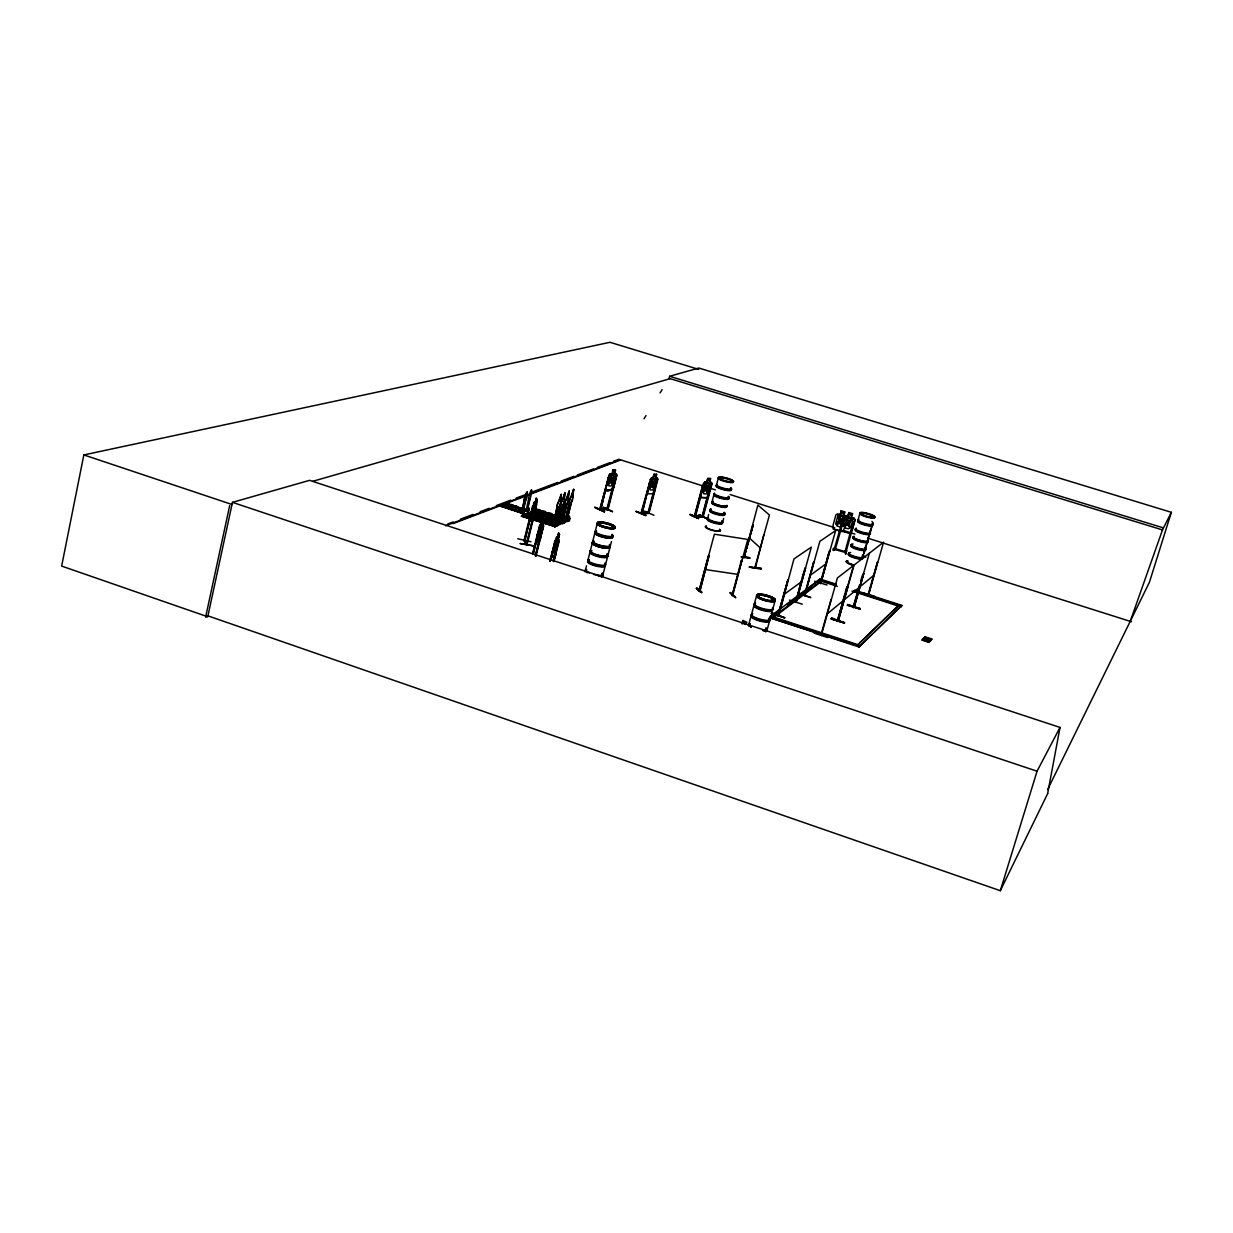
<?xml version="1.0" encoding="UTF-8"?>
<svg xmlns="http://www.w3.org/2000/svg" width="1233" height="1233" viewBox="0 0 1233 1233"><rect width="100%" height="100%" fill="white"/><g stroke="black" fill="none" stroke-linecap="round" stroke-linejoin="round"><path stroke-width="1.5" d="M567.272 516.411C567.303 516.997 570.632 517.506 568.583 517.12M868.772 594.722C869.465 591.809 867.415 595.339 868.525 594.876L883.583 542.181L854.022 565.099L838.286 620.816L848.073 586.214M854.392 607.098L853.421 606.621M524.087 510.755L522.946 509.784L524.349 510.416M700.868 493.632L700.745 497.531L707.372 497.824L709.329 494.079L707.372 497.824M527.185 508.428L528.078 508.273M554.742 522.561C554.773 520.357 555.235 524.102 557.224 521.744L556.314 525.428M606.189 485.941C603.615 500.536 620.291 478.851 612.169 489.778M558.765 519.941L558.379 520.927L559.535 520.388M558.657 520.126L558.503 520.973L558.595 520.033M563.08 518.446C562.525 518.461 562.71 519.571 564.853 518.261L564.236 522.006L564.498 518.631M567.442 516.211L567.211 517.166L567.735 516.488M647.448 493.786L647.649 490.025M558.765 542.042L558.241 539.098L559.458 534.413L558.534 533.242M553.941 561.524L558.965 542.058L558.302 538.991L559.458 534.413M838.255 619.952L837.777 620.646L838.964 619.274M536.001 556.222L543.46 526.183L542.921 523.347L544.262 518.769C542.69 515.24 541.503 522.854 542.119 522.098L543.399 517.459M540.455 538.22L543.614 526.198L542.982 523.239M530.252 519.247L532.255 522.391L536.586 504.806M730.152 593.196L735.592 597.882L735.454 597.111M735.485 597.126L730.26 592.58M523.655 510.262L524.457 509.907L523.855 512.358M527.4 508.535L528.063 508.659M527.662 510.693L528.926 508.135L528.479 509.059L527.909 508.212M555.081 521.544L555.02 522.515L554.696 521.79M555.759 521.975L555.698 521.852M559.011 520.203L558.934 520.218M559.212 520.311C560.784 520.511 559.674 521.96 560.63 520.064L559.027 524.04L560.044 519.74L559.335 521.991M821.625 635.319L820.746 635.365L831.057 599.423M527.277 492.26L526.429 495.959A2.959 0.894 -72 0 1 525.551 500.274L522.7 511.109L521.651 511.525L524.087 500.845A2.959 0.894 -72 0 1 525.381 496.36L526.121 493.339L525.551 496.406A2.959 0.894 -72 0 0 524.256 500.891L521.821 511.587L523.116 511.248L525.72 500.336A2.959 0.894 -72 0 0 526.599 496.02L527.262 492.013M556.515 522.283L556.468 523.039M528.695 508.659L528.418 508.582M560.722 521.097L560.923 520.172L560.013 523.84M562.664 519.124L563.08 518.322M569.091 517.783L569.338 516.35L568.721 520.079M534.012 514.269L532.733 517.12L532.425 511.818L534.428 503.727L534.059 508.875L535.492 505.53L533.596 513.637L532.841 512.45L534.845 504.343C537.388 507.457 530.822 524.179 533.565 510.801L531.978 514.315L536.278 498.348L535.06 502.864L534.505 502.031M556.653 522.638L556.73 523.039M564.375 518.646L564.498 519.756M569.631 516.442C567.226 518.523 570 514.947 567.75 520.264L569.338 516.35M509.383 504.02C505.006 505.807 512.604 503.665 507.179 503.311L505.314 504.574L527.092 511.649C529.496 509.691 524.472 507.595 525.027 510.539L527.585 509.476L530.02 498.564A2.944 0.879 -72 0 0 530.884 494.263L531.716 490.333M556.129 522.576L555.605 525.736L556.931 521.651L555.312 525.643M796.164 602.29L805.534 568.028L802.267 577.244M568.891 517.089L568.043 520.357M533.535 545.818L519.987 543.506L533.519 545.926M556.915 522.407L560.476 506.532A4.454 1.279 -72 0 1 562.448 499.781L564.853 492.815L564.19 499.257A4.454 1.279 -72 0 1 562.849 505.746L558.888 522.114L556.684 522.73L560.676 524.395L532.826 515.209M530.406 519.263C532.795 507.534 527.971 520.835 532.101 522.36M537.079 539.068C536.817 523.085 539.962 551.937 537.141 538.944M778.732 615.544L787.872 580.08L777.823 615.591L778.732 615.498L793.975 558.903L811.329 547.128L796.102 602.243M1047.634 793.667L1060.026 727.424L309.56 480.346L232.467 502.355L207.745 616.777L61.65 566.086L83.844 454.931L610.011 342.296L698.726 369.391M761.393 568.49L749.31 567.103L761.331 569.214M554.603 522.006L555.436 521.775M564.406 519.016L565.331 519.401L564.591 518.908M560.506 500.737L561.169 494.263L558.734 501.261A4.47 1.279 -72 0 0 556.761 508.058L553.016 524.21L555.174 523.701L559.15 507.256A4.47 1.279 -72 0 0 560.506 500.737L561.477 494.402L558.996 501.353A4.47 1.279 -72 0 0 557.023 508.135L553.263 524.287M564.19 499.257L565.038 492.815L562.695 499.858A4.454 1.279 -72 0 0 560.722 506.609L557.023 522.684M847.364 605.218L860.172 609.194L847.672 604.478L847.379 605.264L860.233 608.64M847.58 604.602L860.31 608.563M844.251 623.066L831.15 618.966L844.59 622.757L831.736 617.949M562.464 520.156L566.81 503.927A4.423 1.264 -72.1 0 0 568.151 497.469L569.245 491.15M559.612 521.482L563.096 520.341L567.057 504.02A4.423 1.264 -72.1 0 0 568.398 497.562L569.076 491.15L566.671 498.07A4.423 1.264 -72.1 0 0 564.714 504.79L560.984 520.788M572.451 498.98A4.408 1.248 -72.1 0 1 571.28 502.093L567.35 518.507L571.526 502.185A4.408 1.248 -72.1 0 0 572.867 495.758L573.715 489.378M572.867 495.758L573.545 489.378L571.156 496.267A4.408 1.248 -72.1 0 0 569.199 502.956L565.485 518.862M862.345 592.611L874.767 596.418M229.692 505.53L205.603 617.178L208.547 616.053M526.306 509.799L528.556 499.118A2.944 0.879 -72 0 1 529.851 494.664L530.591 491.643L529.851 494.664M569.322 491.227L566.918 498.147A4.423 1.264 -72.1 0 0 564.961 504.883L561.231 520.881L533.981 512.065M565.747 518.939L569.461 503.033A4.408 1.248 -72.1 0 1 571.403 496.344L573.792 489.47M500.937 506.254L502.617 505.052C508.073 505.407 500.398 507.564 504.821 505.761M506.301 506.239L504.621 507.148L506.301 506.239C511.741 506.609 504.112 508.767 508.505 506.963M510.847 504.497L509.198 505.391L510.847 504.497C516.257 504.852 508.705 507.01 513.036 505.222M510.447 507.734C515.163 508.813 505.838 507.78 510.462 507.611C515.918 507.95 508.304 510.138 512.681 508.32M514.993 505.977L516.257 506.763L514.993 505.977L513.36 506.748L514.993 505.854C520.403 506.193 512.866 508.366 517.197 506.563M520.542 512.327L521.02 510.832L523.239 511.541L522.761 513.051L524.688 510.971L522.962 512.712M522.114 511.71L522.468 510.246M522.021 515.779L524.087 514.346L530.976 516.442M523.378 512.543L523.778 510.03M524.256 509.846L523.177 512.481M531.022 541.734L517.737 538.759M555.127 526.553L521.312 516.303L524.087 514.346M524.981 516.827L527.323 515.872M530.437 516.457L525.181 514.762L527.924 512.805L531.253 513.899L528.926 514.839L525.597 513.745M526.583 509.923L526.938 508.489M527.847 510.755L528.618 508.397M528.125 510.508L528.926 508.135M527.924 512.805L527.477 513.807M528.926 514.839L531.146 514.331M562.649 523.301L529.589 512.99L532.302 511.048M532.764 505.576L533.457 506.008L532.764 505.576L523.963 540.732L526.414 544.678L536.016 506.131L537.11 499.596L536.278 498.348M532.995 505.915L524.333 541.117L534.536 501.877L536.54 504.929M534.012 503.002L524.888 541.195L524.318 539.407L525.135 539.884M530.56 518.646L521.729 515.302M526.892 544.447C524.41 543.537 529.096 543.183 526.445 543.337L524.549 540.208M533.365 515.055C541.164 514.146 530.899 518.908 536.802 515.702M526.414 544.632L534.983 508.967L535.677 509.414L534.983 508.967M536.848 509.614C544.539 508.72 534.428 513.39 540.254 510.262M537.835 512.851L535.43 514.207L537.835 512.851C545.88 513.282 534.829 516.704 541.148 513.93M539.761 516.658L537.357 518.045L539.761 516.658L543.106 517.752L540.701 519.139L542.998 518.184M542.443 510.971L540.069 512.327L542.443 510.971C550.442 511.387 539.515 514.793 545.741 512.034M532.548 553.817L539.746 524.857L540.455 525.304L539.746 524.857M532.779 554.203L539.977 525.227M533.026 553.91L541.719 521.081M533.257 554.28L541.688 521.251M544.092 514.885L541.703 516.257L544.092 514.885L547.298 516.396M535.292 555.759L542.073 528.464L542.797 528.926L542.073 528.464M535.523 556.145L542.304 528.834M545.032 517.336L547.406 515.964M535.769 555.836L543.075 523.378M548.67 512.99L546.311 514.346L548.67 512.99C556.653 513.39 545.787 516.843 551.983 514.069M551.336 525.412L552.06 523.146L551.629 524.904L555.004 525.998L556.915 525.166M553.555 524.071L554.172 522.253L553.617 524.441M557.039 525.952L557.532 523.347L532.733 515.456M533.858 517.583L558.21 525.489L558.981 522.715L558.719 524.395L560.614 523.578L561.231 521.759L560.183 524.349M549.856 560.876L555.42 540.671L551.043 559.505M550.088 561.262L554.927 540.578M560.275 520.434L559.027 524.04M550.334 560.969L556.083 537.835L556.962 536.74L557.393 537.603M556.33 549.887L554.958 552.846L554.573 547.175L558.703 533.072L557.393 537.804L556.777 536.894M561.57 521.035L561.94 518.939M553.201 561.046L557.393 544.354L558.133 544.832L557.393 544.354M559.874 519.817L563.389 520.819L562.957 522.561L564.837 521.744L565.438 519.941L564.899 522.592M553.447 561.431L558.395 539.129M563.265 522.206L564.56 517.814L567.889 518.893L567.457 520.619L569.307 519.817L569.908 518.014L569.369 520.634M553.694 561.138L557.886 544.447M563.558 522.299L564.56 517.814L567.889 518.893M566.594 516.935L565.993 518.739L569.307 519.817M534.259 511.094L566.949 521.713L567.719 518.97M600.733 509.876L608.547 477.603L599.639 509.661M607.191 482.951L600.671 509.861M585.444 569.97L586.523 565.793M588.002 559.921L590.052 551.845M590.253 551.059L592.333 542.967M592.749 541.272L594.876 532.872A9.093 2.112 14.3 0 0 604.216 537.449A9.109 2.127 14.3 0 0 612.385 536.802A9.093 2.112 14.3 0 1 604.216 537.449A9.109 2.127 14.3 0 1 594.876 532.872M595.323 531.176L597.265 523.547M600.795 509.83C602.197 507.826 598.406 508.72 601.026 508.72M603.214 507.487L612.493 511.618L603.661 507.457M604.386 511.865L604.555 511.202C574.902 498.625 623.713 520.773 595.077 507.549M607.977 508.32L606.775 509.506L612.755 486.403M615.745 477.525L607.253 509.661M607.684 509.476L613.926 484.631M607.931 509.676L616.762 475.244L616.3 473.904L614.358 474.011L615.483 469.927L613.572 482.735L611.445 485.91L608.963 485.941L608.439 482.797L610.32 475.414L611.984 474.073L612.832 469.943L615.483 469.927L612.878 470.066M614.173 485.879L616.87 475.291L616.192 473.857M603.014 574.47L605.156 566.117M605.588 564.437L607.669 556.36M607.869 555.59L609.934 547.498M610.35 545.803L611.445 541.611M669.627 376.281L669.103 378.315L1162.488 529.913L1171.35 512.312L698.787 368.02L669.627 376.281L1163.151 527.816M641.992 513.56L649.883 481.764L640.913 513.421L648.959 513.313M650.207 481.903L641.237 513.56L642.085 512.234M649.883 481.764L642.131 513.56M653.952 515.271L644.381 511.109M654.091 474.212L649.729 486.881L650.207 489.979L652.596 489.933L654.677 486.804L656.65 474.181L654.091 474.212L653.136 478.25L651.332 478.142L650.238 479.591L647.248 493.863L653.32 493.662M645.291 515.564L645.907 514.885L636.028 511.387L645.645 515.471M641.453 513.575L648.974 513.36L657.836 479.437L657.389 478.111L655.632 478.08L656.526 474.32M656.326 483.521L648.435 513.375C646.4 512.466 650.423 510.986 648.558 513.128M647.926 513.144L653.706 490.95M656.804 481.671L648.388 513.36M690.357 514.593L698.649 517.968C691.713 517.351 683.514 509.984 698.433 518.507M526.137 509.753L527.169 509.337L530.02 498.564M695.381 516.719L703.596 485.771L702.533 485.602L694.271 516.535L703.18 516.997M706.756 482.242L704.737 482.103L703.473 483.413L694.549 516.673L695.674 515.594M704.829 482.134L700.776 493.647L700.652 497.485L707.341 497.685M694.965 516.519L703.303 485.632M706.725 482.334L707.68 478.373L710.593 478.574L709.576 482.38M698.972 514.901L707.572 518.923L699.45 514.855M710.501 478.527L709.453 482.504L710.532 483.845L708.651 490.95L706.432 493.924L703.796 493.801L703.18 490.688L705.076 483.567L706.817 482.365L707.834 478.558L710.47 478.697M703.18 515.718L701.931 516.797L710.177 485.972L711.241 486.156L710.177 485.972M702.301 516.951L710.47 486.11M703.01 515.671L702.656 516.812L710.963 486.018M703.072 517.012L712.042 483.875L711.318 482.442L711.934 483.922M707.696 518.137L708.667 514.546M712.011 501.877L713.876 494.911M716.558 484.769L718.407 477.772M554.526 523.563L558.903 507.179A4.47 1.279 -72 0 0 560.09 504.004M558.241 521.975L562.587 505.669A4.454 1.279 -72 0 0 563.99 501.446M696.275 588.403L701.885 592.272C693.609 583.563 695.844 589.99 701.685 592.826M709.237 555.759L708.482 555.528L699.049 590.638L699.928 590.931L709.052 555.605L699.928 590.9M722.692 522.006L723.663 518.43M732.741 594.167L732.094 595.554L732.834 594.198M741.341 560.522L742.081 560.753L741.341 560.522L732.14 595.57L747.845 539.453L714.385 534.197L699.234 590.807M732.633 595.631L741.896 560.599M752.639 527.03L743.946 557.609L757.894 505.098L769.438 515.024L754.827 567.858M743.977 557.64L753.147 525.196M743.9 557.609L752.947 525.027M741.295 556.915L749.988 557.763L743.237 556.684M763.766 534.952L755.336 567.966M742.081 623.667L743.067 620.446L742.174 623.898M761.393 568.413L749.31 567.103M748.693 624.777L751.02 616.315M751.483 614.543L753.887 605.742A9.587 2.358 15.3 0 0 764.368 610.859A9.587 2.358 15.3 0 0 772.089 609.78M754.365 603.954L756.677 595.462M767.188 629.508L769.515 621.047M770.378 617.209L770.687 616.099L859.848 645.321L859.524 646.431L769.7 617.718L858.954 646.986L901.862 605.418L854.577 590.175M771.658 612.786L771.288 613.633L784.666 617.825L771.658 612.801L784.65 617.764M772.891 608.717L775.249 600.224M787.872 580.08L777.776 615.56L778.979 614.204M789.474 600.055L802.282 604.201M801.25 580.913L795.871 602.444M805.087 567.874L795.609 602.074M804.687 594.229L805.503 594.167L804.317 595.477L813.688 561.77M813.965 561.57L804.748 595.616L819.853 541.333L835.62 530.622L820.7 583.563L829.794 550.797M805.087 595.416L805.288 594.383M814.612 581.252L827.035 584.997M798.398 592.842L810.836 597.589L798.059 593.612M836.39 584.319L820.022 579.032L819.745 580.049L836.113 585.336M820.669 583.517L828.853 552.507M829.624 550.473L820.145 583.379M840.135 514.623L841.199 510.816M841.291 510.986L840.228 514.778L837.962 515.456L836.005 522.499L837.084 526.059L840.659 527.077L843.418 524.626L845.607 517.213L847.872 516.504L848.936 512.712M833.801 549.841L833.046 550.303C832.213 546.019 837.685 549.332 834.756 548.3M845.915 552.6L834.325 549.394L834.602 548.146L833.693 550.488L834.926 547.467M835.82 548.593L835.25 549.656L843.958 519.062L842.91 518.754L843.958 519.062M844.482 528.202L847.302 518.137M847.78 516.35L848.843 512.543M843.634 524.241L844.713 527.801L848.289 528.834L851.063 526.368L853.036 519.34L851.464 517.536L852.697 513.637L848.843 512.574M853.267 521.806L854.361 522.037L853.267 521.806L844.821 552.399L845.191 551.166L846.223 551.49L845.098 551.151M846.408 551.444L846.038 554.033L845.561 553.201M845.53 553.771L854.962 519.864L854.13 518.122L851.479 517.506M855.101 519.848L852.25 529.99L849.891 533.35L840.875 530.776L840.752 526.661M857.983 520.172L859.925 513.252M831.15 618.966L831.751 617.918M837.793 619.752L837.561 621.447L853.575 565.438L837.377 577.984L821.286 635.534L821.579 634.224M846.901 586.661L837.438 621.016M844.543 595.709L837.346 621.031M845.591 591.994L847.163 586.446M837.901 621.232L843.696 600.656M863.763 553.648L870.328 530.406M863.901 553.771L872.825 522.931M856.056 529.096A7.845 1.587 15.7 0 0 862.114 533.118A7.845 1.587 15.7 0 0 869.959 533.088L872.902 522.931L871.931 521.359M853.883 607.391L853.113 607.468L859.648 584.689M860.665 581.097L862.191 575.703M853.328 607.206L859.54 586.137M863.146 574.054L863.778 573.515L854.099 607.268M853.791 607.622L869.342 553.216M854.207 607.268L863.778 573.515M554.68 522.145L554.865 522.453M868.494 594.876L877.495 561.955L868.186 594.522M856.904 645.568L898.965 605.11L859.694 642.932M858.954 646.986L901.862 605.418M526.291 493.385L527.431 492.059M530.76 491.705L530.991 490.611M922.022 640.281L922.438 639.357L925.243 640.605C915.21 638.108 935.138 644.689 926.661 641.083L926.862 640.374C935.046 642.717 923.286 637.492 922.854 639.372L925.243 640.605M922.854 639.372L923.255 638.463M923.64 638.54L924.041 637.615L927.062 638.155L923.64 638.54L930.684 640.574M926.846 638.864L924.473 637.646L924.858 636.737L931.716 638.956L931.316 639.881L931.716 638.956M924.473 637.646L924.858 636.737M925.875 640.96L926.245 640.004M927.478 639.218L927.832 638.278M928.249 639.341L931.531 639.172M928.911 642.532L929.297 641.622L926.862 640.374M926.661 641.083L929.944 640.913M929.728 641.622L930.144 640.698M930.499 640.79L930.9 639.865L928.464 638.632M207.945 615.853L1000.317 890.704L1037.061 771.211L1060.026 727.424M1171.35 512.312L1149.464 582.176L1047.603 789.598M539.083 542.258L540.593 538.174M853.113 607.468L853.76 606.898M854.546 606.05L854.669 605.788M555.713 554.234L554.311 558.41L555.898 554.326M827.713 637.538L814.242 633.192M1130.229 621.355L1162.488 529.913M838.132 619.382L839.041 619.32L838.224 619.382M749.818 558.318L741.326 556.838M522.792 510.046L522.052 511.464L524.272 512.188M530.868 491.335L531.469 490.21M526.399 493.015L527.37 491.875M820.685 635.334L821.918 633.916M845.622 553.247L846.578 550.812M845.391 553.848L846.655 550.889M844.805 551.521L835.774 548.824M873.473 517.536L871.623 516.981L872.81 517.598M873.889 517.69L871.885 517.089M872.794 517.506L873.473 517.028M871.716 516.935L873.257 517.182M541.056 533.92L539.73 536.817L539.391 531.315L542.273 522.129M795.67 601.057L795.994 600.81M861.79 513.914L860.588 513.575L861.559 513.914M861.374 513.807L860.557 513.529M653.351 493.786L655.124 489.871M1000.317 890.704L1047.665 793.605M545.972 516.981L564.452 522.761L535.06 513.406L545.14 516.904M564.498 522.746L562.402 523.655M536.956 509.183L534.675 510.108L567.627 520.942L534.567 511.001L567.195 521.143L569.369 520.172L538.621 510.2M545.125 513.282L568.999 520.773L538.097 510.632L569.399 520.619L538.174 510.832M521.574 515.964L555.189 526.337L532.533 518.954M523.948 515.255L556.977 525.535L523.948 514.778M563.389 520.819L562.695 523.547L563.127 522.9L533.981 513.421M554.48 527.107L555.436 524.241L534.644 517.629M558.426 525.15L525.227 514.762L525.936 514.007L531.438 515.795M526.984 510.061L507.087 503.588L505.53 504.205L527.385 511.525L505.592 503.912M528.279 511.14L507.087 503.588M528.587 511.017L529.142 509.198L527.431 510.924M531.469 512.234L532.163 511.479L530.375 512.681M522.576 513.437L501.014 505.653M523.023 513.098L500.875 506.116M523.809 512.928L502.001 505.823L524.148 512.805M524.318 512.743L502.201 505.453M507.04 503.758L528.464 510.924M502.54 505.345L500.737 506.331L522.607 513.437M772.767 600.856L771.766 600.486M771.288 599.978L773.276 601.057M772.105 600.656L771.704 599.762L772.675 599.855M758.218 595.909L759.174 596.14L758.048 595.508M784.666 617.733L771.457 613.433M533.874 503.064L534.675 501.908M643.996 418.804L646 415.567M660.071 392.895L662.075 389.659M847.441 518.153L846.47 516.411L837.515 513.868L835.912 514.87L833.107 524.965L833.246 529.034L842.262 531.608L844.62 528.248L847.518 517.768L852.558 519.155L848.905 522.792L849.984 527.986L847.903 523.362C844.867 528.633 840.444 526.183 847.318 522.299C843.68 515.748 848.35 515.826 848.319 521.667L851.186 518.908L849.136 525.813L845.561 524.796M569.292 520.434L538.189 510.37M564.375 522.561L533.689 512.635M567.118 521.389L534.475 510.786M556.9 525.797L523.871 515.04M650.33 479.637L651.44 478.173L657.328 478.25M731.955 482.026L730.429 481.826M732.387 482.226L731.184 481.302M731.616 482.118L732.387 482.026L730.845 481.456M608.871 475.383L610.011 473.919M720.365 478.204L719.147 478.096L720.01 478.25M929.297 641.622L922.438 639.357M930.9 639.865L923.841 637.831M613.279 527.662L611.244 527.554M599.67 523.177L599.038 523.069M599.223 523.254L598.837 522.915M598.529 523.331L599.639 523.825M821.532 635.242L821.039 634.039L821.81 634.286M827.312 613.834L843.773 600.194M844.235 599.808L874.289 574.902M547.776 513.622L550.627 514.361L547.991 513.483M821.286 582.099L820.962 582.346M772.952 618.057L821.548 581.252M773.261 616.947L821.825 580.234M771.904 616.053L779.533 610.32M787.147 604.586L803.931 591.963M806.968 589.667L819.452 579.464L835.835 584.75M820.022 579.032L770.009 616.623L859.262 645.861M509.83 508.027L511.741 508.52L510.924 508.535M784.219 594.321L801.804 581.467M810.451 575.164L826.464 563.466M531.3 490.164L531.623 491.258M843.68 516.673L845.191 515.718L854.022 518.261L854.947 519.879M556.977 525.535L554.804 526.938M525.551 514.593L558.457 524.919L560.676 523.933M557.871 520.665L557.27 522.484L560.614 523.578M525.489 514.176L527.847 513.652M862.422 555.389L863.254 555.436M453.004 523.64L620.307 460.094M447.764 523.963L453.158 521.929M460.371 519.201L472.979 514.438M480.176 511.71L489.193 508.32M496.39 505.592L510.801 500.136M516.211 498.101L527.015 494.017M532.425 491.967L557.64 482.442M561.246 481.086L573.854 476.323M577.445 474.952L593.659 468.833M597.265 467.461L609.873 462.699M613.479 461.342L618.874 459.293L702.61 485.833M445.545 525.797L620.029 459.662M771.149 600.101L773.569 600.579M771.904 599.762L772.937 600.394M757.694 595.631L758.572 595.786M758.85 595.539L758.788 595.4M861.004 513.144L860.68 513.452M312.797 481.286L670.213 378.654M611.583 527.77L613.71 528.109L612.709 527.554M598.729 523.331L598.961 523.439M732.078 481.995L731.246 482.118M719.517 478.003L720.442 478.389M514.5 506.177L516.134 506.593L514.423 506.039M608.023 509.661L599.7 509.691M607.083 508.35L608.316 508.489L607.191 508.32M746.921 622.295L742.96 620.446M702.147 515.995L694.549 515.394L695.443 515.44M834.248 549.255L843.572 516.565L845.175 515.564L847.888 516.473M613.032 528.032L611.969 527.385M641.746 512.419L641.607 512.435M648.157 512.049L648.758 511.988M648.388 512.512L642.316 512.712M612.493 511.618L603.307 507.318M612.231 489.686L606.019 489.748L606.097 485.956M699.62 589.544L700.267 589.621M608.871 477.741L607.807 477.603M610.011 474.042L611.922 473.95M610.119 474.089L616.223 474.042M731.092 481.533L730.09 481.579L731.061 481.98M694.78 516.704L703.072 516.966M600.456 508.736L599.901 509.861L608.902 475.383M702.425 516.134L695.443 515.764M703.596 485.771L702.533 485.602M709.36 482.457L711.41 482.473M704.844 482.273L711.333 482.612M773.538 600.887L772.089 600.486M704.983 569.492L738.382 574.47M612.092 527.462L613.263 527.801M612.508 528.109L613.649 527.94M872.64 516.75L871.592 517.043M860.85 513.498L861.466 513.745M931.516 639.665L924.658 637.446M929.929 641.407L923.055 639.172M556.962 536.74L558.934 539.946M543.583 524.148L541.564 521.05M544.107 518.739L543.244 517.428M537.11 499.596L536.401 504.914M536.324 506.732L527.03 544.786L527.015 543.044M731.57 481.702L730.892 481.933M755.382 566.872L755.721 566.779M841.014 530.652L849.845 533.165M841.183 510.847L845.037 511.926L843.804 515.81L845.391 517.583M731.077 481.856L731.631 481.856M843.464 517.043L839.889 516.01L837.931 523.039L841.507 524.071M833.369 528.942L842.201 531.454M510.724 508.243L509.953 507.934M772.675 599.824L773.646 600.255M709.946 488.16L715.464 489.902M730.136 494.556L834.756 527.709M843.927 530.622L854.931 534.105M867.785 538.174L1131.493 621.756M854.037 590.622L901.369 605.881L901.076 606.898L851.941 591.054M854.284 591.193L901.554 606.436M820.993 581.067L837.377 586.353M566.425 517.012L569.738 518.091M844.574 622.85L831.335 618.766L844.42 623.004M537.881 510.94L541.549 512.127M533.904 512.327L561.215 521.158M505.53 504.205L527.601 511.418M529.882 512.419L563.127 523.362M562.757 523.486L529.836 512.635L563.127 522.9M533.273 515.024L553.37 521.559M532.826 515.671L554.758 522.807M536.17 516.997L554.465 522.946M500.937 505.946L523.085 512.928M535.091 516.981L553.401 522.931M525.227 515.995L528.911 517.059M533.935 518.831L551.505 524.41M538.836 520.634L551.074 524.611M522.006 515.81L529.019 518.06M532.456 519.216L555.143 526.568M521.621 515.733L555.189 526.337M778.223 614.281L778.917 614.543M232.467 502.355L1037.061 771.211M83.844 454.931L232.004 504.482M612.077 528.001L611.136 527.462M772.767 600.409L773.939 600.81M772.32 600.733L771.426 600.271M636.012 511.418L645.738 515.548M606.99 508.674L601.01 508.998M699.435 514.839L707.572 518.908M689.941 514.5L698.479 518.615M924.673 636.937L927.062 638.155M923.07 638.663L925.459 639.896M862.746 554.927L865.72 557.285M730.229 592.549L735.469 597.173M749.078 537.727L760.453 548.069M536.139 498.332L537.049 499.704M536.124 498.517L536.894 499.673M558.549 533.041L559.535 534.552M559.196 535.091L558.657 534.259L558.811 536.617M543.861 519.401L543.337 518.615L543.491 520.912M554.48 558.256L552.415 554.989C555.05 542.335 549.671 557.054 554.465 558.441M525.027 540.301L526.923 543.414M657.22 478.204L657.728 479.483M528.787 510.955L527.308 511.541M840.891 526.676L841.014 530.668M610.073 546.327A9.232 2.189 14.2 0 1 599.454 546.435A9.232 2.189 14.2 0 1 593.874 541.626M606.898 554.573A9.078 2.189 14.2 0 1 604.124 556.715A9.078 2.189 14.2 0 1 592.811 553.817A9.078 2.189 14.2 0 1 591.701 550.658A9.109 2.204 14.2 0 0 592.796 553.833A9.109 2.204 14.2 0 0 604.139 556.746A9.109 2.204 14.2 0 0 606.898 554.68A9.109 2.204 14.2 0 1 604.139 556.746A9.109 2.204 14.2 0 1 592.765 553.925A9.109 2.204 14.2 0 1 591.655 550.766M607.037 554.018A9.078 2.189 14.2 0 1 599.608 555.482A9.078 2.189 14.2 0 1 590.807 550.38M607.021 554.234A9.109 2.189 14.2 0 1 599.562 555.713A9.109 2.189 14.2 0 1 590.715 550.596M611.907 535.507A9.232 2.142 14.3 0 1 609.117 537.603A9.232 2.142 14.3 0 1 597.604 534.644A9.232 2.142 14.3 0 1 596.448 531.531M609.456 545.078A9.232 2.189 14.2 0 1 606.651 547.221A9.232 2.189 14.2 0 1 595.154 544.262A9.232 2.189 14.2 0 1 594.013 541.102M612.046 534.999A9.232 2.142 14.3 0 1 609.256 537.079A9.232 2.142 14.3 0 1 597.728 534.12A9.232 2.142 14.3 0 1 596.572 531.022M612.077 534.398A9.109 2.112 14.3 0 1 604.648 535.754A9.109 2.112 14.3 0 1 595.786 530.729M607.391 556.237A9.078 2.189 14.2 0 1 599.238 556.977A9.078 2.189 14.2 0 1 589.944 552.338M590.422 551.875A9.078 2.189 14.2 0 1 591.47 551.598M607.545 555.729A9.109 2.204 14.2 0 1 597.065 555.883A9.109 2.204 14.2 0 1 591.578 551.074M604.571 564.175A9.217 2.266 14.2 0 1 601.75 566.409A9.217 2.266 14.2 0 1 590.268 563.466A9.217 2.266 14.2 0 1 589.143 560.229M602.182 573.083A9.078 2.266 14.2 0 1 601.519 575.256A9.078 2.266 14.2 0 1 593.566 574.393M589.251 572.975A9.078 2.266 14.2 0 1 585.937 569.492M605.033 565.485A9.078 2.235 14.2 0 1 594.568 565.7A9.078 2.235 14.2 0 1 589.097 560.845M604.694 563.666A9.217 2.266 14.2 0 1 601.874 565.901A9.217 2.266 14.2 0 1 590.391 562.957A9.217 2.266 14.2 0 1 589.282 559.705M604.74 563.065A9.093 2.219 14.2 0 1 597.296 564.591A9.093 2.219 14.2 0 1 588.48 559.443M602.136 573.684A9.201 2.296 14.2 0 1 597.974 575.857M587.293 572.744A9.201 2.296 14.2 0 1 586.014 571.927M585.305 571.156A9.201 2.296 14.2 0 1 586.723 569.738M602.475 575.518A9.078 2.266 14.2 0 1 601.103 576.936M586.554 570.864A9.078 2.266 14.2 0 0 585.028 571.65A9.201 2.296 14.2 0 1 586.6 570.247M601.997 574.193A9.201 2.296 14.2 0 1 601.35 576.397M727.963 497.747A7.783 1.587 14.9 0 1 722.214 498.702A7.783 1.587 14.9 0 1 714.154 494.556M728.179 497.253A7.891 1.603 14.9 0 1 722.368 498.224A7.891 1.603 14.9 0 1 714.184 494.032M726.961 506.146A7.783 1.618 14.9 0 1 717.329 505.268A7.783 1.618 14.9 0 1 712.982 501.708M730.491 488.576A7.891 1.572 14.9 0 1 728.641 490.164A7.891 1.572 14.9 0 1 718.808 487.621A7.891 1.572 14.9 0 1 717.298 485.17M728.349 496.283A7.783 1.587 14.9 0 1 722.615 497.238A7.783 1.587 14.9 0 1 714.539 493.108M730.275 489.069A7.783 1.557 14.9 0 1 728.441 490.642A7.783 1.557 14.9 0 1 718.747 488.129A7.783 1.557 14.9 0 1 717.252 485.694M728.302 496.807A7.891 1.603 14.9 0 1 722.492 497.778A7.891 1.603 14.9 0 1 714.308 493.585M730.614 488.129A7.891 1.572 14.9 0 1 724.804 489.054A7.891 1.572 14.9 0 1 716.62 484.893M730.66 487.621A7.783 1.557 14.9 0 1 724.927 488.53A7.783 1.557 14.9 0 1 716.851 484.43M722.091 522.962A7.752 1.665 14.9 0 1 713.676 522.946A7.752 1.665 14.9 0 1 708.405 519.016M721.613 521.867A7.86 1.695 14.9 0 1 719.718 523.593A7.86 1.695 14.9 0 1 709.915 521.066A7.86 1.695 14.9 0 1 708.451 518.476M719.471 529.574A7.768 1.695 14.9 0 1 713.691 530.699A7.768 1.695 14.9 0 1 705.677 526.445M719.548 529.281A7.768 1.695 14.9 0 1 717.668 531.007A7.768 1.695 14.9 0 1 708.004 528.51A7.768 1.695 14.9 0 1 706.555 525.921M726.514 506.362A7.752 1.603 14.9 0 1 719.086 506.547A7.752 1.603 14.9 0 1 712.027 502.617M726.669 505.915A7.783 1.618 14.9 0 1 718.222 505.823A7.783 1.618 14.9 0 1 712.921 501.954M724.634 513.853A7.876 1.665 14.9 0 1 716.096 513.791A7.876 1.665 14.9 0 1 710.747 509.846M721.767 520.912A7.752 1.665 14.9 0 1 716.019 522.006A7.752 1.665 14.9 0 1 707.989 517.768M724.403 514.331A7.768 1.634 14.9 0 1 715.972 514.284A7.768 1.634 14.9 0 1 710.701 510.385M721.721 521.436A7.86 1.695 14.9 0 1 719.841 523.146A7.86 1.695 14.9 0 1 710.038 520.619A7.86 1.695 14.9 0 1 708.574 518.03M724.033 512.805A7.876 1.665 14.9 0 1 722.153 514.485A7.876 1.665 14.9 0 1 712.335 511.957A7.876 1.665 14.9 0 1 710.855 509.399M724.079 512.296A7.768 1.634 14.9 0 1 722.214 513.945A7.768 1.634 14.9 0 1 712.551 511.448A7.768 1.634 14.9 0 1 711.087 508.936M869.727 533.565A7.737 1.572 15.7 0 1 861.975 533.596A7.737 1.572 15.7 0 1 855.995 529.635M867.678 540.84A7.752 1.587 15.7 0 1 859.925 540.902A7.752 1.587 15.7 0 1 853.945 536.879M867.816 540.27A7.722 1.587 15.7 0 1 860.079 540.331A7.722 1.587 15.7 0 1 854.13 536.324M867.785 540.47A7.752 1.587 15.7 0 1 860.033 540.532A7.752 1.587 15.7 0 1 854.053 536.525M872.394 524.503A7.86 1.557 15.7 0 1 864.549 524.487A7.86 1.557 15.7 0 1 858.461 520.496M870.128 532.132A7.737 1.557 15.7 0 1 862.391 532.163A7.737 1.557 15.7 0 1 856.411 528.186M871.315 524.379A7.752 1.541 15.7 0 1 870.113 526.09A7.752 1.541 15.7 0 1 860.511 523.593A7.752 1.541 15.7 0 1 858.415 521.035M870.082 532.656A7.845 1.587 15.7 0 1 862.237 532.671A7.845 1.587 15.7 0 1 856.18 528.649M872.517 524.056A7.86 1.557 15.7 0 1 864.672 524.04A7.86 1.557 15.7 0 1 858.584 520.064M872.563 523.532A7.752 1.526 15.7 0 1 864.826 523.516A7.752 1.526 15.7 0 1 858.815 519.602M862.345 559.15A7.722 1.649 15.7 0 1 852.28 557.177A7.722 1.649 15.7 0 1 849.136 554.033M862.576 558.688A7.83 1.665 15.7 0 1 852.373 556.699A7.83 1.665 15.7 0 1 849.198 553.494M862.221 556.869A7.83 1.665 15.7 0 1 863.408 558.04M854.022 565.562A7.722 1.68 15.7 0 1 846.948 562.664A7.722 1.68 15.7 0 1 848.242 561.107M854.161 565.068A7.691 1.665 15.7 0 1 847.58 562.51A7.691 1.665 15.7 0 1 847.287 560.707M867.462 541.534A7.722 1.587 15.7 0 1 859.725 541.611A7.722 1.587 15.7 0 1 853.775 537.603M854.099 565.284A7.722 1.68 15.7 0 1 847.487 562.71A7.722 1.68 15.7 0 1 847.194 560.892M867.6 541.117A7.752 1.587 15.7 0 1 859.848 541.179A7.752 1.587 15.7 0 1 853.868 537.172M864.641 548.331A7.83 1.634 15.7 0 1 863.393 550.165A7.83 1.634 15.7 0 1 853.683 547.652A7.83 1.634 15.7 0 1 851.587 544.955M862.406 555.929A7.722 1.649 15.7 0 1 860.665 557.717A7.722 1.649 15.7 0 1 850.631 554.835A7.722 1.649 15.7 0 1 850.662 552.538M865.242 549.425A7.722 1.618 15.7 0 1 857.49 549.533A7.722 1.618 15.7 0 1 851.541 545.479M862.699 558.241A7.83 1.665 15.7 0 1 853.406 556.576A7.83 1.665 15.7 0 1 848.628 553.293M862.36 556.422A7.83 1.665 15.7 0 1 863.362 557.994M864.765 547.884A7.83 1.634 15.7 0 1 863.516 549.718A7.83 1.634 15.7 0 1 853.806 547.205A7.83 1.634 15.7 0 1 851.71 544.508M864.826 547.375A7.722 1.618 15.7 0 1 863.085 549.147A7.722 1.618 15.7 0 1 853.051 546.25A7.722 1.618 15.7 0 1 853.066 544M769.192 620.322A9.587 2.404 15.3 0 1 760.252 621.17A9.587 2.404 15.3 0 1 751.329 615.745M768.544 618.889A9.71 2.435 15.3 0 1 761.64 620.893A9.71 2.435 15.3 0 1 751.375 615.097M772.382 609.179A9.725 2.389 15.3 0 1 762.102 609.641A9.725 2.389 15.3 0 1 755.197 604.185M769.685 618.565A9.587 2.404 15.3 0 1 759.528 619.074A9.587 2.404 15.3 0 1 752.746 613.618M768.698 618.35A9.71 2.435 15.3 0 1 766.618 621A9.71 2.435 15.3 0 1 754.519 617.903A9.71 2.435 15.3 0 1 752.469 614.188M772.536 608.64A9.725 2.389 15.3 0 1 762.241 609.102A9.725 2.389 15.3 0 1 755.351 603.631M772.582 608.008A9.587 2.358 15.3 0 1 762.426 608.455A9.587 2.358 15.3 0 1 755.629 603.06M766.911 628.553A9.556 2.435 15.3 0 1 762.626 630.279M751.436 627.027A9.556 2.435 15.3 0 1 750.034 623.621M765.863 628.306A9.587 2.451 15.3 0 1 764.398 630.988M765.955 627.951A9.587 2.451 15.3 0 1 762.564 630.556M751.344 627.273A9.587 2.451 15.3 0 1 749.88 626.364M748.97 625.532A9.587 2.451 15.3 0 1 749.941 623.852M766.756 629.246A9.587 2.451 15.3 0 1 764.368 631.08M766.494 630.109A9.556 2.435 15.3 0 1 765.57 631.789M766.664 629.601A9.587 2.451 15.3 0 1 765.755 631.281M748.446 625.578A9.587 2.451 15.3 0 1 748.785 625.008M572.759 496.221A4.408 1.248 -72.1 0 1 572.775 496.991M560.399 501.199A4.47 1.279 -72 0 1 560.414 501.985M702.887 492.275L706.324 488.838L706.894 492.584L707.773 492.645L707.095 488.052L710.054 483.768L706.478 483.644L704.598 490.765L707.233 490.888L709.222 483.69L706.725 487.127L705.322 483.521L705.939 487.96L702.887 492.275M608.116 484.43L611.383 480.7L611.876 484.492L612.693 484.507L612.138 479.853L614.974 475.291L611.645 475.399L609.765 482.781L612.246 482.75L614.204 475.26L611.799 478.943L610.52 475.337L611.044 479.837L608.116 484.43M649.406 488.484L652.596 484.816L653.814 488.561L653.32 483.983L656.095 479.483L652.997 483.074L651.825 479.529L652.272 483.968L649.406 488.484M844.882 517.475L841.23 521.112C845.067 528.017 840.197 527.786 840.243 521.682C836.991 526.923 832.922 524.472 839.658 520.619C836.02 514.069 840.675 514.146 840.644 519.987L843.634 517.151L844.882 517.475M556.9 539.283L556.345 544.169C561.524 530.452 552.554 564.652 555.821 546.173L554.172 549.841L556.9 539.283M541.641 523.547L541.087 528.325C546.111 514.808 537.372 548.377 540.578 530.298L538.929 533.889L541.641 523.547M527.323 517.12L529.666 516.165L527.323 517.12M533.658 519.185L535.985 518.23L533.658 519.185M537.018 520.28L539.33 519.309L537.018 520.28M541.904 523.624L539.823 531.978L540.624 533.242L542.705 524.873L541.904 523.624M557.162 539.36L555.035 547.884L555.867 549.194L558.01 540.655L557.162 539.36M613.263 470.775L612.924 472.085L614.512 472.085L614.851 470.759L613.263 470.775M652.904 479.591L651.024 486.865L653.398 486.835L655.293 479.56L652.904 479.591M654.507 475.029L654.168 476.339L655.694 476.323L656.033 475.013L654.507 475.029M708.127 479.221L707.788 480.485L709.484 480.577L709.823 479.298L708.127 479.221M743.591 621.771L743.16 623.389L745.533 624.499L745.965 622.881L743.591 621.771M841.754 511.787L841.399 513.051L843.711 513.714L844.066 512.45L841.754 511.787M849.398 513.544L849.044 514.808L851.356 515.456L851.695 514.207L849.398 513.544M546.034 516.257L543.198 515.625L546.034 516.257M546.127 515.918L543.275 515.178L546.127 515.918M541.811 517.706L538.929 516.966L541.811 517.706M538.02 519.263L535.137 518.523L538.02 519.263M537.942 519.617L535.045 518.877L537.942 519.617M600.486 547.298A9.078 2.158 14.2 0 0 609.78 546.882A9.109 2.158 14.2 0 1 600.471 547.313A9.109 2.158 14.2 0 1 592.78 542.52A9.078 2.158 14.2 0 0 600.486 547.298M601.35 525.582A9.14 2.081 14.3 0 0 615.144 527.262A9.078 2.065 14.3 0 0 602.413 522.114A9.14 2.081 14.3 0 0 601.35 525.582M615.144 527.262A9.14 2.081 14.3 0 0 602.382 522.114A9.078 2.065 14.3 0 0 601.396 525.566A9.078 2.065 14.3 0 0 615.097 527.231M601.165 526.429A9.093 2.081 14.3 0 0 614.897 528.078A9.078 2.081 14.3 0 0 602.197 522.962A9.078 2.081 14.3 0 0 601.18 526.399A9.078 2.081 14.3 0 0 614.882 528.063A9.093 2.081 14.3 0 0 602.182 522.962A9.093 2.081 14.3 0 0 601.165 526.429M601.272 525.89A9.14 2.081 14.3 0 0 615.067 527.554A9.14 2.081 14.3 0 0 602.305 522.422A9.14 2.081 14.3 0 0 601.272 525.89M602.058 545.88A9.078 2.142 14.2 0 0 609.487 544.477A9.109 2.158 14.2 0 1 602.058 545.88A9.109 2.158 14.2 0 1 593.212 540.825A9.078 2.142 14.2 0 0 602.058 545.88M718.392 505.191A7.783 1.618 14.9 0 0 726.823 505.299A7.783 1.618 14.9 0 1 718.392 505.176A7.783 1.618 14.9 0 1 713.09 501.338A7.783 1.618 14.9 0 0 718.392 505.176M720.611 479.159A7.799 1.526 14.9 0 0 733.281 481.733A7.799 1.526 14.9 0 0 724.156 477.433A7.799 1.526 14.9 0 0 720.611 479.159M720.442 479.884A7.768 1.526 14.9 0 0 733.065 482.442A7.768 1.526 14.9 0 0 723.971 478.173A7.768 1.526 14.9 0 0 720.442 479.884M720.534 479.421A7.799 1.526 14.9 0 0 733.219 481.995A7.799 1.526 14.9 0 0 724.095 477.695A7.799 1.526 14.9 0 0 720.534 479.421M862.468 514.716A7.768 1.51 15.7 0 0 874.798 517.197A7.768 1.51 15.7 0 0 865.181 512.789A7.768 1.51 15.7 0 0 862.468 514.716M862.283 515.425A7.737 1.51 15.7 0 0 874.567 517.906A7.737 1.51 15.7 0 0 864.98 513.514A7.737 1.51 15.7 0 0 862.283 515.425M862.376 515.009A7.768 1.51 15.7 0 0 874.721 517.49A7.768 1.51 15.7 0 0 865.088 513.082A7.768 1.51 15.7 0 0 862.376 515.009M759.528 597.527A9.617 2.327 15.3 0 0 775.048 600.409A9.617 2.327 15.3 0 0 763.597 594.537A9.617 2.327 15.3 0 0 759.528 597.527M759.574 597.496A9.556 2.312 15.3 0 0 775.002 600.379A9.556 2.312 15.3 0 0 763.628 594.537A9.556 2.312 15.3 0 0 759.574 597.496M759.312 598.406A9.587 2.312 15.3 0 0 774.771 601.288A9.587 2.312 15.3 0 0 763.381 595.431A9.587 2.312 15.3 0 0 759.312 598.406A9.556 2.312 15.3 0 0 774.756 601.288A9.556 2.312 15.3 0 0 763.381 595.462A9.556 2.312 15.3 0 0 759.312 598.421M759.42 597.866A9.617 2.327 15.3 0 0 774.956 600.764A9.617 2.327 15.3 0 0 763.504 594.892A9.617 2.327 15.3 0 0 759.42 597.866M749.834 624.206A9.587 2.451 15.3 0 0 748.878 625.871A9.587 2.451 15.3 0 1 749.818 624.299"/></g></svg>
